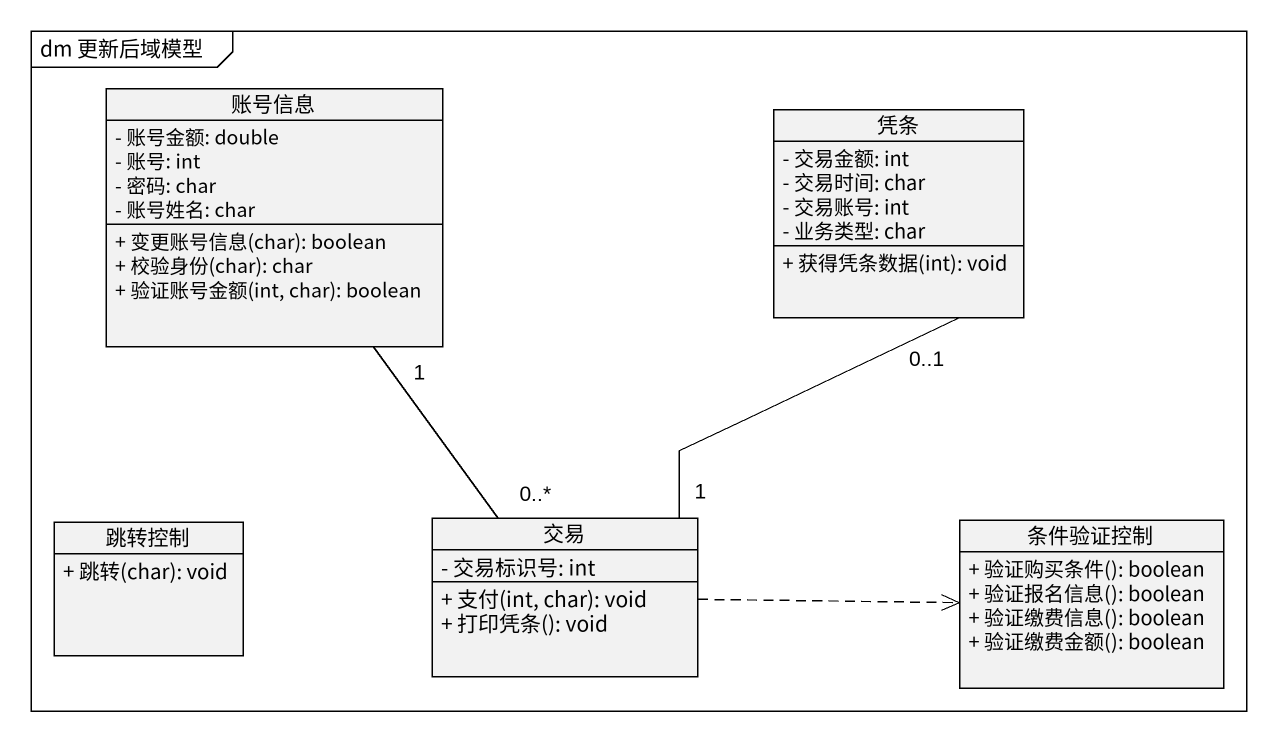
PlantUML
@startuml
mainframe dm 更新后域模型
hide circle
hide empty members
skinparam classAttributeIconSize 0
class 账号信息 {
  - 账号金额: double
  - 账号: int
  - 密码: char
  - 账号姓名: char
  + 变更账号信息(char): boolean
  + 校验身份(char): char
  + 验证账号金额(int, char): boolean
}
class 凭条 {
  - 交易金额: int
  - 交易时间: char
  - 交易账号: int
  - 业务类型: char
  + 获得凭条数据(int): void
}
class 跳转控制 {
  + 跳转(char): void
}
class 交易 {
  - 交易标识号: int
  + 支付(int, char): void
  + 打印凭条(): void
}
class 条件验证控制 {
  + 验证购买条件(): boolean
  + 验证报名信息(): boolean
  + 验证缴费信息(): boolean
  + 验证缴费金额(): boolean
}
凭条 "0..1" -- "1" 交易
交易 "0..*" -up- "1" 账号信息
交易 .right.> 条件验证控制
@enduml
